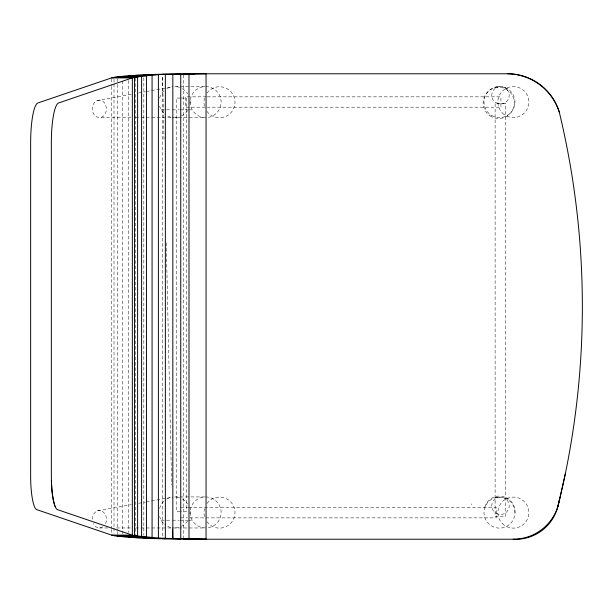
<?xml version="1.0" encoding="UTF-8"?>
<svg xmlns="http://www.w3.org/2000/svg" width="613" height="613" viewBox="0 0 613 613"><rect width="100%" height="100%" fill="white"/><g stroke="black" fill="none" stroke-linecap="round" stroke-linejoin="round"><path stroke-width="0.46" stroke-dasharray="3.06 2.3" d="M92.295 519.242C92.325 515.763 94.126 512.062 97.544 510.813L131.259 504.652M105.52 523.602C108.47 518.207 104.471 508.936 97.544 510.813M131.259 94.287L97.544 100.448C89.866 103.199 90.885 117.006 99.383 117.604L130.799 117.604M102.923 526.797C99.559 529.325 94.739 527.272 93.245 523.602M138.745 92.915L145.304 91.72M146.239 91.552L170.583 87.1M138.745 503.281L145.304 502.085M146.239 501.917L170.583 497.465M97.544 100.448C108.057 97.98 109.719 117.091 99.383 117.604M495.496 87.1L498.216 86.87M495.496 497.626L498.216 497.396M204.688 86.571L174.598 86.571A15.517 15.517 0 0 1 180.912 87.912M206.359 96.839L185.318 96.839L185.318 107.183L206.359 107.183M207.309 96.839L500.921 96.839L500.921 107.183L207.309 107.183M180.145 98.072L176.215 98.072L176.215 511.403L180.145 511.403M181.287 98.072L186.559 98.072L186.559 511.403L181.287 511.403M161.165 109.842L171.51 109.842M172.452 109.842L179.034 109.842M179.969 109.842L187.494 109.842M188.436 109.842L192.198 109.842M135.565 117.604L150.798 117.604M151.748 117.604L204.688 117.604M204.688 496.936L174.598 496.936A15.517 15.517 0 0 1 180.912 498.277M180.751 507.526L187.448 507.526M188.406 507.526L496.361 507.526L496.361 517.87L188.406 517.87M180.751 517.87L187.448 517.87M161.165 520.207L171.51 520.207M172.452 520.207L179.034 520.207M179.969 520.207L187.494 520.207M188.436 520.207L192.198 520.207M99.383 527.969L107.949 527.969M116.516 527.969L130.799 527.969M135.565 527.969L150.798 527.969M151.748 527.969L204.688 527.969M504.844 87.743L507.265 88.647M504.844 498.269L507.265 499.181M471.328 503.878L471.895 504.614M515.02 512.614A15.517 15.517 0 0 0 491.749 499.181A15.517 15.517 0 0 0 491.749 526.054A15.517 15.517 0 0 0 515.02 512.614L514.874 510.146A15.325 15.325 0 0 0 484.523 508.598M163.985 139.419L162.583 76.219L162.545 536.781M166.276 242.825L171.64 485.075M183.678 74.87L183.678 538.13M143.833 77.813L143.833 535.187M135.718 78.211L135.718 534.789M128.592 80.571L128.592 532.429M122.539 81.054L122.539 530.03M122.539 530.988L122.539 533.862M117.658 78.702L117.658 83.483M117.658 84.441L117.658 530.475M117.658 531.433L117.658 534.298M114.01 79.238L114.01 83.069M114.01 84.027L114.01 527.065M114.01 528.023L114.01 533.762M111.65 78.839L111.65 85.536M111.65 86.494L111.65 528.421M111.65 529.379L111.65 534.161M205.631 496.936A15.517 15.517 0 0 1 221.124 511.64A15.517 15.517 0 0 1 207.248 527.885M205.631 527.969A15.517 15.517 0 0 1 190.122 512.859A15.517 15.517 0 0 1 204.826 496.959M190.03 510.836A15.517 15.517 0 0 1 190.03 514.069M187.616 520.897A15.517 15.517 0 0 1 180.161 526.935M178.621 527.441A15.517 15.517 0 0 1 172.169 527.778M170.583 527.441A15.517 15.517 0 0 1 164.836 524.506M163.633 523.425A15.517 15.517 0 0 1 159.618 516.468M159.618 508.438A15.517 15.517 0 0 1 165.487 499.901M166.843 499.013A15.517 15.517 0 0 1 172.981 497.02M182.36 499.013A15.517 15.517 0 0 1 187.616 504.009M205.631 86.571A15.517 15.517 0 0 1 221.124 101.275A15.517 15.517 0 0 1 207.248 117.52M205.631 117.604A15.517 15.517 0 0 1 190.122 102.494A15.517 15.517 0 0 1 204.826 86.594M190.03 100.471A15.517 15.517 0 0 1 190.03 103.704M187.616 110.532A15.517 15.517 0 0 1 180.161 116.57M178.621 117.075A15.517 15.517 0 0 1 172.169 117.412M170.583 117.075A15.517 15.517 0 0 1 164.836 114.141M163.633 113.06A15.517 15.517 0 0 1 159.618 106.103M159.618 98.072A15.517 15.517 0 0 1 165.487 89.536M166.843 88.647A15.517 15.517 0 0 1 172.981 86.655M182.36 88.647A15.517 15.517 0 0 1 187.616 93.643M206.941 503.495A15.517 15.517 0 0 1 229.875 501.082A15.517 15.517 0 0 1 229.875 524.146A15.517 15.517 0 0 1 206.941 521.732M204.504 516.629A15.517 15.517 0 0 1 204.504 508.598M206.941 93.13A15.517 15.517 0 0 1 229.875 90.716A15.517 15.517 0 0 1 229.875 113.78A15.517 15.517 0 0 1 206.941 111.367M204.504 106.264A15.517 15.517 0 0 1 204.504 98.233M505.457 103.306L495.12 103.306L495.12 516.629L505.457 516.629L505.457 103.306M489.94 115.796A15.578 15.578 0 0 0 514.246 104.072A15.578 15.578 0 0 0 491.94 88.885A15.578 15.578 0 0 0 489.94 115.796M491.749 115.528A15.517 15.517 0 0 0 515.02 102.087A15.517 15.517 0 0 0 491.749 88.647A15.517 15.517 0 0 0 491.749 115.528M496.116 513.388A8.728 8.728 0 0 0 509.204 505.825A8.728 8.728 0 0 0 496.116 498.269A8.728 8.728 0 0 0 496.116 513.388M496.116 102.861A8.728 8.728 0 0 0 509.204 95.299A8.728 8.728 0 0 0 496.116 87.743A8.728 8.728 0 0 0 496.116 102.861M502.399 113.06A15.517 15.517 0 0 0 528.352 106.103A15.517 15.517 0 0 0 509.349 87.1A15.517 15.517 0 0 0 502.399 113.06M502.399 523.586A15.517 15.517 0 0 0 528.352 516.629A15.517 15.517 0 0 0 509.349 497.626A15.517 15.517 0 0 0 502.399 523.586"/><path stroke-width="0.92" d="M559.707 498.507L557.953 506.261A43.508 43.508 0 0 1 513.211 539.225L206.052 539.225C174.613 538.551 142.814 539.846 111.65 535.118L36.811 509.664A33.592 6.605 -90 0 1 30.65 476.148L30.65 142.63A39.768 7.816 -90 0 1 37.945 102.953L111.65 77.882C142.814 73.154 174.613 74.449 206.052 73.775L507.687 73.775A55.185 55.185 0 0 1 559.248 111.987A830.063 830.063 0 0 1 557.953 506.261A46.849 46.849 0 0 1 513.211 539.225M183.678 73.912L206.052 73.775L206.052 539.225L172.828 538.697L172.828 74.303L194.788 73.805M557.953 506.261L565.286 473.91M152.813 74.594L180.751 74.073L180.751 538.927L158.392 538.068L158.392 74.587L141.603 76.257L132.339 77.882L58.633 102.953A39.768 7.816 -90 0 0 51.339 142.63L51.339 476.148C51.415 486.354 52.013 496.714 55.109 506.499M143.833 74.947L158.392 74.587M117.658 536.214L137.611 536.229L137.611 76.771L114.01 77.322L134.508 77.322L134.508 535.678L158.392 538.068L143.833 538.053M162.545 74.303L172.828 74.303M135.718 75.338L152.07 75.33L152.07 537.67L135.718 537.662M128.592 75.782L146.446 75.774L146.446 537.226L128.592 537.218M122.539 76.265L141.603 76.257L141.603 536.743L122.539 536.735M117.658 76.786L137.611 76.771M111.65 77.882L132.339 77.882L132.339 535.118L134.508 535.678L114.01 535.678L137.611 536.229M111.65 535.118L132.339 535.118L57.499 509.664A33.592 6.605 -90 0 1 51.798 488.484L51.385 480.347M152.813 538.406L165.349 538.413L165.349 74.587M162.545 538.697L172.828 538.697L172.621 529.126M183.678 539.088L206.052 539.225M188.996 73.905L188.996 539.095M507.687 73.775A53.898 53.898 0 0 1 559.248 111.987"/></g></svg>
